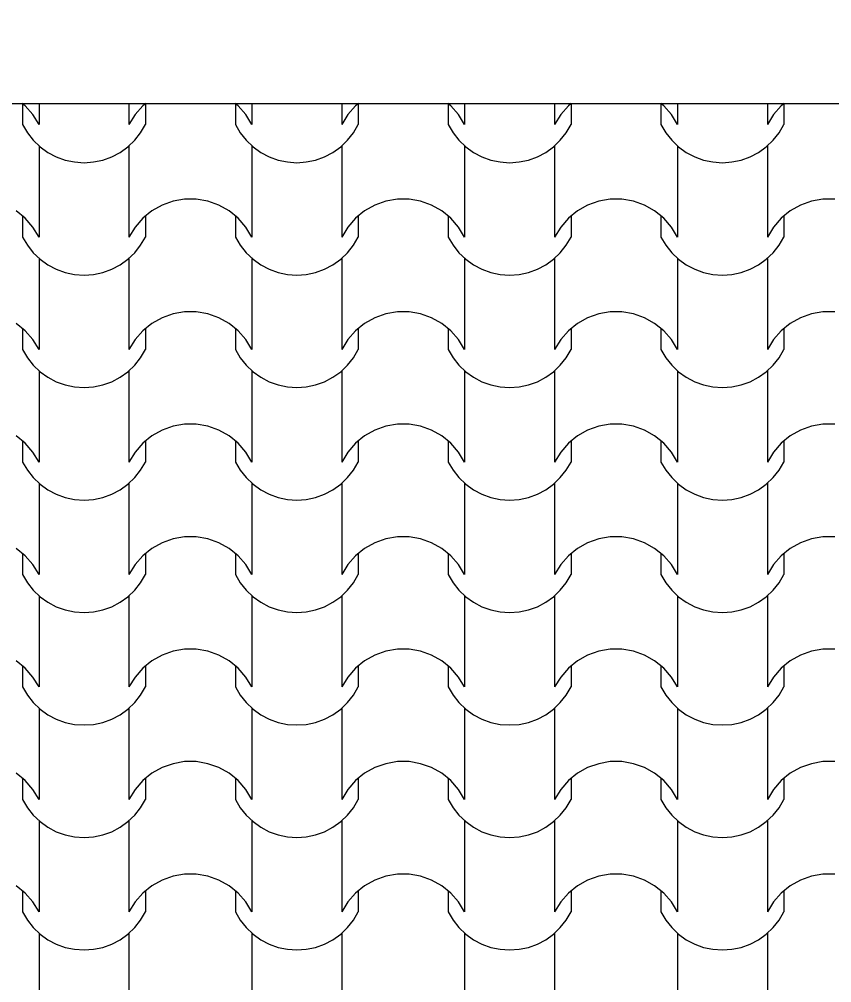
# Model space of a CAD drawing. Header units: millimetres. Extents: x 318905 to 439572, y -5133 to 105868.
# Drawn here: x 396336 to 397422, y 6459 to 7747 of the extents above; entities that cross this region are included whole.
import ezdxf

# ---------------------------------------------------------------- set-up
doc = ezdxf.new("R2010")
doc.units = ezdxf.units.MM
doc.header["$MEASUREMENT"] = 0
for name, color, linetype, lineweight in [('0_Stylo_No__98', 154, 'Continuous', 0), ('2D -  Dessin général_Stylo_No__1', 7, 'Continuous', 5), ('OMBRES_Stylo_No__1', 7, 'Continuous', 5)]:
    doc.layers.add(name, color=color, linetype=linetype, lineweight=lineweight)
doc.layers.add('OMBRES_Stylo_No__82', color=7, linetype='Continuous', lineweight=13, true_color=0xaaaaaa)
doc.styles.add('STYLE_GENERE_3', font='')
doc.styles.get('STYLE_GENERE_3').set_extended_font_data('Arial')
doc.dimstyles.new('STYLE_GENERE__1', dxfattribs={"dimtxt": 200, "dimasz": 142.5, "dimexe": 0.18, "dimexo": 500, "dimgap": 0.09, "dimtad": 0, "dimtih": 1, "dimtoh": 1, "dimlfac": 0.001, "dimzin": 0, "dimdsep": 46, "dimtxsty": 'STYLE_GENERE_3', "dimblk": 'ARROWHEAD_6', "dimblk1": 'ARROWHEAD_6', "dimblk2": 'ARROWHEAD_6', "dimcen": 0.09, "dimclrd": 154, "dimclre": 154, "dimclrt": 154, "dimazin": 0, "dimtfac": 1, "dimtdec": 4, "dimtmove": 0, "dimatfit": 3, "dimfxl": 0, "dimtolj": 1, "dimtzin": 0, "dimarcsym": 0})

# ---------------------------------------------------------------- blocks, each defined once
blk = doc.blocks.new('*X111')
at = {"layer": 'OMBRES_Stylo_No__82', "linetype": 'Continuous'}
for p, q in [((396344.3, 7631.3), (396340.4, 7634.5)), ((396340.8, 7634.2), (396340.8, 7606.2)), ((396354.6, 7619.5), (396344.3, 7631.3)), ((396362.8, 7634.5), (396362.8, 7606.2)), ((396483, 7634.5), (396483, 7606.2)), ((396501.4, 7631.3), (396491.1, 7619.5)), ((396505.3, 7634.5), (396501.4, 7631.3)), ((396505, 7634.2), (396505, 7606.2)), ((396628.8, 7631.3), (396624.9, 7634.5)), ((396625.2, 7634.2), (396625.2, 7606.2)), ((396639.1, 7619.5), (396628.8, 7631.3)), ((396647.2, 7634.5), (396647.2, 7606.2)), ((396767.5, 7634.5), (396767.5, 7606.2)), ((396785.9, 7631.3), (396775.6, 7619.5)), ((396789.8, 7634.5), (396785.9, 7631.3)), ((396789.5, 7634.2), (396789.5, 7606.2)), ((396913.3, 7631.3), (396909.4, 7634.5)), ((396909.7, 7634.2), (396909.7, 7606.2)), ((396923.6, 7619.5), (396913.3, 7631.3)), ((396931.7, 7634.5), (396931.7, 7606.2)), ((397052, 7634.5), (397052, 7606.2)), ((397070.4, 7631.3), (397060.1, 7619.5)), ((397074.3, 7634.5), (397070.4, 7631.3)), ((397074, 7634.2), (397074, 7606.2)), ((397197.8, 7631.3), (397193.8, 7634.5)), ((397194.2, 7634.2), (397194.2, 7606.2)), ((397208.1, 7619.5), (397197.8, 7631.3)), ((397216.2, 7634.5), (397216.2, 7606.2)), ((397336.4, 7634.5), (397336.4, 7606.2)), ((397354.9, 7631.3), (397344.6, 7619.5)), ((397358.8, 7634.5), (397354.9, 7631.3)), ((397358.4, 7634.2), (397358.4, 7606.2)), ((396362.8, 7606.2), (396354.6, 7619.5)), ((396491.1, 7619.5), (396483, 7606.2)), ((396647.2, 7606.2), (396639.1, 7619.5)), ((396775.6, 7619.5), (396767.5, 7606.2)), ((396931.7, 7606.2), (396923.6, 7619.5)), ((397060.1, 7619.5), (397052, 7606.2)), ((397216.2, 7606.2), (397208.1, 7619.5)), ((397344.6, 7619.5), (397336.4, 7606.2)), ((396340.8, 7606.2), (396347.2, 7595.2)), ((396498.6, 7595.2), (396505, 7606.2)), ((396625.2, 7606.2), (396631.7, 7595.2)), ((396783, 7595.2), (396789.5, 7606.2)), ((396909.7, 7606.2), (396916.2, 7595.2)), ((397067.5, 7595.2), (397074, 7606.2)), ((397194.2, 7606.2), (397200.6, 7595.2)), ((397352, 7595.2), (397358.4, 7606.2)), ((396347.2, 7595.2), (396355.1, 7585.3)), ((396355.1, 7585.3), (396364.3, 7576.5)), ((396481.5, 7576.5), (396490.7, 7585.3)), ((396490.7, 7585.3), (396498.6, 7595.2)), ((396631.7, 7595.2), (396639.6, 7585.3)), ((396639.6, 7585.3), (396648.8, 7576.5)), ((396766, 7576.5), (396775.2, 7585.3)), ((396775.2, 7585.3), (396783, 7595.2)), ((396916.2, 7595.2), (396924, 7585.3)), ((396924, 7585.3), (396933.2, 7576.5)), ((397050.4, 7576.5), (397059.6, 7585.3)), ((397059.6, 7585.3), (397067.5, 7595.2)), ((397200.6, 7595.2), (397208.5, 7585.3)), ((397208.5, 7585.3), (397217.7, 7576.5)), ((397334.9, 7576.5), (397344.1, 7585.3)), ((397344.1, 7585.3), (397352, 7595.2)), ((396362.8, 7577.8), (396362.8, 7516.8)), ((396364.3, 7576.5), (396374.6, 7569.1)), ((396471.2, 7569.1), (396481.5, 7576.5)), ((396483, 7577.8), (396483, 7516.8)), ((396647.2, 7577.8), (396647.2, 7516.8)), ((396648.8, 7576.5), (396659.1, 7569.1)), ((396755.7, 7569.1), (396766, 7576.5)), ((396767.5, 7577.8), (396767.5, 7516.8)), ((396931.7, 7577.8), (396931.7, 7516.8)), ((396933.2, 7576.5), (396943.5, 7569.1)), ((397040.1, 7569.1), (397050.4, 7576.5)), ((397052, 7577.8), (397052, 7516.8)), ((397216.2, 7577.8), (397216.2, 7516.8)), ((397217.7, 7576.5), (397228, 7569.1)), ((397324.6, 7569.1), (397334.9, 7576.5)), ((397336.4, 7577.8), (397336.4, 7516.8)), ((396374.6, 7569.1), (396385.8, 7563.1)), ((396385.8, 7563.1), (396397.8, 7558.8)), ((396448, 7558.8), (396459.9, 7563.1)), ((396459.9, 7563.1), (396471.2, 7569.1)), ((396659.1, 7569.1), (396670.3, 7563.1)), ((396670.3, 7563.1), (396682.3, 7558.8)), ((396732.5, 7558.8), (396744.4, 7563.1)), ((396744.4, 7563.1), (396755.7, 7569.1)), ((396943.5, 7569.1), (396954.8, 7563.1)), ((396954.8, 7563.1), (396966.7, 7558.8)), ((397016.9, 7558.8), (397028.9, 7563.1)), ((397028.9, 7563.1), (397040.1, 7569.1)), ((397228, 7569.1), (397239.3, 7563.1)), ((397239.3, 7563.1), (397251.2, 7558.8)), ((397301.4, 7558.8), (397313.4, 7563.1)), ((397313.4, 7563.1), (397324.6, 7569.1)), ((396397.8, 7558.8), (396410.2, 7556.2)), ((396410.2, 7556.2), (396422.9, 7555.3)), ((396422.9, 7555.3), (396435.6, 7556.2)), ((396435.6, 7556.2), (396448, 7558.8)), ((396682.3, 7558.8), (396694.7, 7556.2)), ((396694.7, 7556.2), (396707.4, 7555.3)), ((396707.4, 7555.3), (396720, 7556.2)), ((396720, 7556.2), (396732.5, 7558.8)), ((396966.7, 7558.8), (396979.2, 7556.2)), ((396979.2, 7556.2), (396991.8, 7555.3)), ((396991.8, 7555.3), (397004.5, 7556.2)), ((397004.5, 7556.2), (397016.9, 7558.8)), ((397251.2, 7558.8), (397263.6, 7556.2)), ((397263.6, 7556.2), (397276.3, 7555.3)), ((397276.3, 7555.3), (397289, 7556.2)), ((397289, 7556.2), (397301.4, 7558.8)), ((396362.8, 7516.8), (396362.8, 7455.8)), ((396483, 7516.8), (396483, 7455.8)), ((396647.2, 7516.8), (396647.2, 7455.8)), ((396767.5, 7516.8), (396767.5, 7455.8)), ((396931.7, 7516.8), (396931.7, 7455.8)), ((397052, 7516.8), (397052, 7455.8)), ((397216.2, 7516.8), (397216.2, 7455.8)), ((397336.4, 7516.8), (397336.4, 7455.8)), ((396527.2, 7498.5), (396513.5, 7490.8)), ((396541.9, 7503.7), (396527.2, 7498.5)), ((396557.3, 7506.3), (396541.9, 7503.7)), ((396565.1, 7506.3), (396557.3, 7506.3)), ((396572.9, 7506.3), (396565.1, 7506.3)), ((396588.3, 7503.7), (396572.9, 7506.3)), ((396603.1, 7498.5), (396588.3, 7503.7)), ((396616.7, 7490.8), (396603.1, 7498.5)), ((396811.7, 7498.5), (396798, 7490.8)), ((396826.4, 7503.7), (396811.7, 7498.5)), ((396841.8, 7506.3), (396826.4, 7503.7)), ((396849.6, 7506.3), (396841.8, 7506.3)), ((396857.4, 7506.3), (396849.6, 7506.3)), ((396872.8, 7503.7), (396857.4, 7506.3)), ((396887.5, 7498.5), (396872.8, 7503.7)), ((396901.2, 7490.8), (396887.5, 7498.5)), ((397096.1, 7498.5), (397082.5, 7490.8)), ((397110.9, 7503.7), (397096.1, 7498.5)), ((397126.3, 7506.3), (397110.9, 7503.7)), ((397134.1, 7506.3), (397126.3, 7506.3)), ((397141.9, 7506.3), (397134.1, 7506.3)), ((397157.3, 7503.7), (397141.9, 7506.3)), ((397172, 7498.5), (397157.3, 7503.7)), ((397185.7, 7490.8), (397172, 7498.5)), ((397380.6, 7498.5), (397367, 7490.8)), ((397395.3, 7503.7), (397380.6, 7498.5)), ((397410.7, 7506.3), (397395.3, 7503.7)), ((397418.6, 7506.3), (397410.7, 7506.3)), ((397426.4, 7506.3), (397418.6, 7506.3)), ((396344.3, 7481), (396332.2, 7490.8)), ((396340.8, 7483.9), (396340.8, 7455.8)), ((396513.5, 7490.8), (396501.4, 7481)), ((396505, 7483.9), (396505, 7455.8)), ((396628.8, 7481), (396616.7, 7490.8)), ((396625.2, 7483.9), (396625.2, 7455.8)), ((396798, 7490.8), (396785.9, 7481)), ((396789.5, 7483.9), (396789.5, 7455.8)), ((396913.3, 7481), (396901.2, 7490.8)), ((396909.7, 7483.9), (396909.7, 7455.8)), ((397082.5, 7490.8), (397070.4, 7481)), ((397074, 7483.9), (397074, 7455.8)), ((397197.8, 7481), (397185.7, 7490.8)), ((397194.2, 7483.9), (397194.2, 7455.8)), ((397367, 7490.8), (397354.9, 7481)), ((397358.4, 7483.9), (397358.4, 7455.8)), ((396354.6, 7469.2), (396344.3, 7481)), ((396362.8, 7455.8), (396354.6, 7469.2)), ((396491.1, 7469.2), (396483, 7455.8)), ((396501.4, 7481), (396491.1, 7469.2)), ((396639.1, 7469.2), (396628.8, 7481)), ((396647.2, 7455.8), (396639.1, 7469.2)), ((396775.6, 7469.2), (396767.5, 7455.8)), ((396785.9, 7481), (396775.6, 7469.2)), ((396923.6, 7469.2), (396913.3, 7481)), ((396931.7, 7455.8), (396923.6, 7469.2)), ((397060.1, 7469.2), (397052, 7455.8)), ((397070.4, 7481), (397060.1, 7469.2)), ((397208.1, 7469.2), (397197.8, 7481)), ((397216.2, 7455.8), (397208.1, 7469.2)), ((397344.6, 7469.2), (397336.4, 7455.8)), ((397354.9, 7481), (397344.6, 7469.2)), ((396340.8, 7455.8), (396347.2, 7444.9)), ((396347.2, 7444.9), (396355.1, 7434.9)), ((396490.7, 7434.9), (396498.6, 7444.9)), ((396498.6, 7444.9), (396505, 7455.8)), ((396625.2, 7455.8), (396631.7, 7444.9)), ((396631.7, 7444.9), (396639.6, 7434.9)), ((396775.2, 7434.9), (396783, 7444.9)), ((396783, 7444.9), (396789.5, 7455.8)), ((396909.7, 7455.8), (396916.2, 7444.9)), ((396916.2, 7444.9), (396924, 7434.9)), ((397059.6, 7434.9), (397067.5, 7444.9)), ((397067.5, 7444.9), (397074, 7455.8)), ((397194.2, 7455.8), (397200.6, 7444.9)), ((397200.6, 7444.9), (397208.5, 7434.9)), ((397344.1, 7434.9), (397352, 7444.9)), ((397352, 7444.9), (397358.4, 7455.8)), ((396355.1, 7434.9), (396364.3, 7426.2)), ((396481.5, 7426.2), (396490.7, 7434.9)), ((396639.6, 7434.9), (396648.8, 7426.2)), ((396766, 7426.2), (396775.2, 7434.9)), ((396924, 7434.9), (396933.2, 7426.2)), ((397050.4, 7426.2), (397059.6, 7434.9)), ((397208.5, 7434.9), (397217.7, 7426.2)), ((397334.9, 7426.2), (397344.1, 7434.9)), ((396362.8, 7427.4), (396362.8, 7366.5)), ((396364.3, 7426.2), (396374.6, 7418.7)), ((396374.6, 7418.7), (396385.8, 7412.8)), ((396459.9, 7412.8), (396471.2, 7418.7)), ((396471.2, 7418.7), (396481.5, 7426.2)), ((396483, 7427.4), (396483, 7366.5)), ((396647.2, 7427.4), (396647.2, 7366.5)), ((396648.8, 7426.2), (396659.1, 7418.7)), ((396659.1, 7418.7), (396670.3, 7412.8)), ((396744.4, 7412.8), (396755.7, 7418.7)), ((396755.7, 7418.7), (396766, 7426.2)), ((396767.5, 7427.4), (396767.5, 7366.5)), ((396931.7, 7427.4), (396931.7, 7366.5)), ((396933.2, 7426.2), (396943.5, 7418.7)), ((396943.5, 7418.7), (396954.8, 7412.8)), ((397028.9, 7412.8), (397040.1, 7418.7)), ((397040.1, 7418.7), (397050.4, 7426.2)), ((397052, 7427.4), (397052, 7366.5)), ((397216.2, 7427.4), (397216.2, 7366.5)), ((397217.7, 7426.2), (397228, 7418.7)), ((397228, 7418.7), (397239.3, 7412.8)), ((397313.4, 7412.8), (397324.6, 7418.7)), ((397324.6, 7418.7), (397334.9, 7426.2)), ((397336.4, 7427.4), (397336.4, 7366.5)), ((396385.8, 7412.8), (396397.8, 7408.5)), ((396397.8, 7408.5), (396410.2, 7405.9)), ((396410.2, 7405.9), (396422.9, 7405)), ((396422.9, 7405), (396435.6, 7405.9)), ((396435.6, 7405.9), (396448, 7408.5)), ((396448, 7408.5), (396459.9, 7412.8)), ((396670.3, 7412.8), (396682.3, 7408.5)), ((396682.3, 7408.5), (396694.7, 7405.9)), ((396694.7, 7405.9), (396707.4, 7405)), ((396707.4, 7405), (396720, 7405.9)), ((396720, 7405.9), (396732.5, 7408.5)), ((396732.5, 7408.5), (396744.4, 7412.8)), ((396954.8, 7412.8), (396966.7, 7408.5)), ((396966.7, 7408.5), (396979.2, 7405.9)), ((396979.2, 7405.9), (396991.8, 7405)), ((396991.8, 7405), (397004.5, 7405.9)), ((397004.5, 7405.9), (397016.9, 7408.5)), ((397016.9, 7408.5), (397028.9, 7412.8)), ((397239.3, 7412.8), (397251.2, 7408.5)), ((397251.2, 7408.5), (397263.6, 7405.9)), ((397263.6, 7405.9), (397276.3, 7405)), ((397276.3, 7405), (397289, 7405.9)), ((397289, 7405.9), (397301.4, 7408.5)), ((397301.4, 7408.5), (397313.4, 7412.8)), ((396362.8, 7366.5), (396362.8, 7305.5)), ((396483, 7366.5), (396483, 7305.5)), ((396647.2, 7366.5), (396647.2, 7305.5)), ((396767.5, 7366.5), (396767.5, 7305.5)), ((396931.7, 7366.5), (396931.7, 7305.5)), ((397052, 7366.5), (397052, 7305.5)), ((397216.2, 7366.5), (397216.2, 7305.5)), ((397336.4, 7366.5), (397336.4, 7305.5)), ((396541.9, 7353.4), (396527.2, 7348.1)), ((396557.3, 7356), (396541.9, 7353.4)), ((396565.1, 7356), (396557.3, 7356)), ((396572.9, 7356), (396565.1, 7356)), ((396588.3, 7353.4), (396572.9, 7356)), ((396603.1, 7348.1), (396588.3, 7353.4)), ((396826.4, 7353.4), (396811.7, 7348.1)), ((396841.8, 7356), (396826.4, 7353.4)), ((396849.6, 7356), (396841.8, 7356)), ((396857.4, 7356), (396849.6, 7356)), ((396872.8, 7353.4), (396857.4, 7356)), ((396887.5, 7348.1), (396872.8, 7353.4)), ((397110.9, 7353.4), (397096.1, 7348.1)), ((397126.3, 7356), (397110.9, 7353.4)), ((397134.1, 7356), (397126.3, 7356)), ((397141.9, 7356), (397134.1, 7356)), ((397157.3, 7353.4), (397141.9, 7356)), ((397172, 7348.1), (397157.3, 7353.4)), ((397395.3, 7353.4), (397380.6, 7348.1)), ((397410.7, 7356), (397395.3, 7353.4)), ((397418.6, 7356), (397410.7, 7356)), ((397426.4, 7356), (397418.6, 7356)), ((396344.3, 7330.6), (396332.2, 7340.5)), ((396513.5, 7340.5), (396501.4, 7330.6)), ((396527.2, 7348.1), (396513.5, 7340.5)), ((396616.7, 7340.5), (396603.1, 7348.1)), ((396628.8, 7330.6), (396616.7, 7340.5)), ((396798, 7340.5), (396785.9, 7330.6)), ((396811.7, 7348.1), (396798, 7340.5)), ((396901.2, 7340.5), (396887.5, 7348.1)), ((396913.3, 7330.6), (396901.2, 7340.5)), ((397082.5, 7340.5), (397070.4, 7330.6)), ((397096.1, 7348.1), (397082.5, 7340.5)), ((397185.7, 7340.5), (397172, 7348.1)), ((397197.8, 7330.6), (397185.7, 7340.5)), ((397367, 7340.5), (397354.9, 7330.6)), ((397380.6, 7348.1), (397367, 7340.5)), ((396340.8, 7333.5), (396340.8, 7305.5)), ((396354.6, 7318.8), (396344.3, 7330.6)), ((396501.4, 7330.6), (396491.1, 7318.8)), ((396505, 7333.5), (396505, 7305.5)), ((396625.2, 7333.5), (396625.2, 7305.5)), ((396639.1, 7318.8), (396628.8, 7330.6)), ((396785.9, 7330.6), (396775.6, 7318.8)), ((396789.5, 7333.5), (396789.5, 7305.5)), ((396909.7, 7333.5), (396909.7, 7305.5)), ((396923.6, 7318.8), (396913.3, 7330.6)), ((397070.4, 7330.6), (397060.1, 7318.8)), ((397074, 7333.5), (397074, 7305.5)), ((397194.2, 7333.5), (397194.2, 7305.5)), ((397208.1, 7318.8), (397197.8, 7330.6)), ((397354.9, 7330.6), (397344.6, 7318.8)), ((397358.4, 7333.5), (397358.4, 7305.5)), ((396362.8, 7305.5), (396354.6, 7318.8)), ((396491.1, 7318.8), (396483, 7305.5)), ((396647.2, 7305.5), (396639.1, 7318.8)), ((396775.6, 7318.8), (396767.5, 7305.5)), ((396931.7, 7305.5), (396923.6, 7318.8)), ((397060.1, 7318.8), (397052, 7305.5)), ((397216.2, 7305.5), (397208.1, 7318.8)), ((397344.6, 7318.8), (397336.4, 7305.5)), ((396340.8, 7305.5), (396347.2, 7294.5)), ((396498.6, 7294.5), (396505, 7305.5)), ((396625.2, 7305.5), (396631.7, 7294.5)), ((396783, 7294.5), (396789.5, 7305.5)), ((396909.7, 7305.5), (396916.2, 7294.5)), ((397067.5, 7294.5), (397074, 7305.5)), ((397194.2, 7305.5), (397200.6, 7294.5)), ((397352, 7294.5), (397358.4, 7305.5)), ((396347.2, 7294.5), (396355.1, 7284.6)), ((396490.7, 7284.6), (396498.6, 7294.5)), ((396631.7, 7294.5), (396639.6, 7284.6)), ((396775.2, 7284.6), (396783, 7294.5)), ((396916.2, 7294.5), (396924, 7284.6)), ((397059.6, 7284.6), (397067.5, 7294.5)), ((397200.6, 7294.5), (397208.5, 7284.6)), ((397344.1, 7284.6), (397352, 7294.5)), ((396355.1, 7284.6), (396364.3, 7275.8)), ((396362.8, 7277.1), (396362.8, 7216.1)), ((396364.3, 7275.8), (396374.6, 7268.4)), ((396471.2, 7268.4), (396481.5, 7275.8)), ((396481.5, 7275.8), (396490.7, 7284.6)), ((396483, 7277.1), (396483, 7216.1)), ((396639.6, 7284.6), (396648.8, 7275.8)), ((396647.2, 7277.1), (396647.2, 7216.1)), ((396648.8, 7275.8), (396659.1, 7268.4)), ((396755.7, 7268.4), (396766, 7275.8)), ((396766, 7275.8), (396775.2, 7284.6)), ((396767.5, 7277.1), (396767.5, 7216.1)), ((396924, 7284.6), (396933.2, 7275.8)), ((396931.7, 7277.1), (396931.7, 7216.1)), ((396933.2, 7275.8), (396943.5, 7268.4)), ((397040.1, 7268.4), (397050.4, 7275.8)), ((397050.4, 7275.8), (397059.6, 7284.6)), ((397052, 7277.1), (397052, 7216.1)), ((397208.5, 7284.6), (397217.7, 7275.8)), ((397216.2, 7277.1), (397216.2, 7216.1)), ((397217.7, 7275.8), (397228, 7268.4)), ((397324.6, 7268.4), (397334.9, 7275.8)), ((397334.9, 7275.8), (397344.1, 7284.6)), ((397336.4, 7277.1), (397336.4, 7216.1)), ((396374.6, 7268.4), (396385.8, 7262.5)), ((396459.9, 7262.5), (396471.2, 7268.4)), ((396659.1, 7268.4), (396670.3, 7262.5)), ((396744.4, 7262.5), (396755.7, 7268.4)), ((396943.5, 7268.4), (396954.8, 7262.5)), ((397028.9, 7262.5), (397040.1, 7268.4)), ((397228, 7268.4), (397239.3, 7262.5)), ((397313.4, 7262.5), (397324.6, 7268.4)), ((396385.8, 7262.5), (396397.8, 7258.2)), ((396397.8, 7258.2), (396410.2, 7255.5)), ((396410.2, 7255.5), (396422.9, 7254.7)), ((396422.9, 7254.7), (396435.6, 7255.5)), ((396435.6, 7255.5), (396448, 7258.2)), ((396448, 7258.2), (396459.9, 7262.5)), ((396670.3, 7262.5), (396682.3, 7258.2)), ((396682.3, 7258.2), (396694.7, 7255.5)), ((396694.7, 7255.5), (396707.4, 7254.7)), ((396707.4, 7254.7), (396720, 7255.5)), ((396720, 7255.5), (396732.5, 7258.2)), ((396732.5, 7258.2), (396744.4, 7262.5)), ((396954.8, 7262.5), (396966.7, 7258.2)), ((396966.7, 7258.2), (396979.2, 7255.5)), ((396979.2, 7255.5), (396991.8, 7254.7)), ((396991.8, 7254.7), (397004.5, 7255.5)), ((397004.5, 7255.5), (397016.9, 7258.2)), ((397016.9, 7258.2), (397028.9, 7262.5)), ((397239.3, 7262.5), (397251.2, 7258.2)), ((397251.2, 7258.2), (397263.6, 7255.5)), ((397263.6, 7255.5), (397276.3, 7254.7)), ((397276.3, 7254.7), (397289, 7255.5)), ((397289, 7255.5), (397301.4, 7258.2)), ((397301.4, 7258.2), (397313.4, 7262.5)), ((396362.8, 7216.1), (396362.8, 7155.2)), ((396483, 7216.1), (396483, 7155.2)), ((396647.2, 7216.1), (396647.2, 7155.2)), ((396767.5, 7216.1), (396767.5, 7155.2)), ((396931.7, 7216.1), (396931.7, 7155.2)), ((397052, 7216.1), (397052, 7155.2)), ((397216.2, 7216.1), (397216.2, 7155.2)), ((397336.4, 7216.1), (397336.4, 7155.2)), ((396541.9, 7203), (396527.2, 7197.8)), ((396557.3, 7205.7), (396541.9, 7203)), ((396565.1, 7205.7), (396557.3, 7205.7)), ((396572.9, 7205.7), (396565.1, 7205.7)), ((396588.3, 7203), (396572.9, 7205.7)), ((396603.1, 7197.8), (396588.3, 7203)), ((396826.4, 7203), (396811.7, 7197.8)), ((396841.8, 7205.7), (396826.4, 7203)), ((396849.6, 7205.7), (396841.8, 7205.7)), ((396857.4, 7205.7), (396849.6, 7205.7)), ((396872.8, 7203), (396857.4, 7205.7)), ((396887.5, 7197.8), (396872.8, 7203)), ((397110.9, 7203), (397096.1, 7197.8)), ((397126.3, 7205.7), (397110.9, 7203)), ((397134.1, 7205.7), (397126.3, 7205.7)), ((397141.9, 7205.7), (397134.1, 7205.7)), ((397157.3, 7203), (397141.9, 7205.7)), ((397172, 7197.8), (397157.3, 7203)), ((397395.3, 7203), (397380.6, 7197.8)), ((397410.7, 7205.7), (397395.3, 7203)), ((397418.6, 7205.7), (397410.7, 7205.7)), ((397426.4, 7205.7), (397418.6, 7205.7)), ((396344.3, 7180.3), (396332.2, 7190.1)), ((396513.5, 7190.1), (396501.4, 7180.3)), ((396527.2, 7197.8), (396513.5, 7190.1)), ((396616.7, 7190.1), (396603.1, 7197.8)), ((396628.8, 7180.3), (396616.7, 7190.1)), ((396798, 7190.1), (396785.9, 7180.3)), ((396811.7, 7197.8), (396798, 7190.1)), ((396901.2, 7190.1), (396887.5, 7197.8)), ((396913.3, 7180.3), (396901.2, 7190.1)), ((397082.5, 7190.1), (397070.4, 7180.3)), ((397096.1, 7197.8), (397082.5, 7190.1)), ((397185.7, 7190.1), (397172, 7197.8)), ((397197.8, 7180.3), (397185.7, 7190.1)), ((397367, 7190.1), (397354.9, 7180.3)), ((397380.6, 7197.8), (397367, 7190.1)), ((396340.8, 7183.2), (396340.8, 7155.2)), ((396354.6, 7168.5), (396344.3, 7180.3)), ((396501.4, 7180.3), (396491.1, 7168.5)), ((396505, 7183.2), (396505, 7155.2)), ((396625.2, 7183.2), (396625.2, 7155.2)), ((396639.1, 7168.5), (396628.8, 7180.3)), ((396785.9, 7180.3), (396775.6, 7168.5)), ((396789.5, 7183.2), (396789.5, 7155.2)), ((396909.7, 7183.2), (396909.7, 7155.2)), ((396923.6, 7168.5), (396913.3, 7180.3)), ((397070.4, 7180.3), (397060.1, 7168.5)), ((397074, 7183.2), (397074, 7155.2)), ((397194.2, 7183.2), (397194.2, 7155.2)), ((397208.1, 7168.5), (397197.8, 7180.3)), ((397354.9, 7180.3), (397344.6, 7168.5)), ((397358.4, 7183.2), (397358.4, 7155.2)), ((396362.8, 7155.2), (396354.6, 7168.5)), ((396491.1, 7168.5), (396483, 7155.2)), ((396647.2, 7155.2), (396639.1, 7168.5)), ((396775.6, 7168.5), (396767.5, 7155.2)), ((396931.7, 7155.2), (396923.6, 7168.5)), ((397060.1, 7168.5), (397052, 7155.2)), ((397216.2, 7155.2), (397208.1, 7168.5)), ((397344.6, 7168.5), (397336.4, 7155.2)), ((396340.8, 7155.2), (396347.2, 7144.2)), ((396498.6, 7144.2), (396505, 7155.2)), ((396625.2, 7155.2), (396631.7, 7144.2)), ((396783, 7144.2), (396789.5, 7155.2)), ((396909.7, 7155.2), (396916.2, 7144.2)), ((397067.5, 7144.2), (397074, 7155.2)), ((397194.2, 7155.2), (397200.6, 7144.2)), ((397352, 7144.2), (397358.4, 7155.2)), ((396347.2, 7144.2), (396355.1, 7134.3)), ((396355.1, 7134.3), (396364.3, 7125.5)), ((396481.5, 7125.5), (396490.7, 7134.3)), ((396490.7, 7134.3), (396498.6, 7144.2)), ((396631.7, 7144.2), (396639.6, 7134.3)), ((396639.6, 7134.3), (396648.8, 7125.5)), ((396766, 7125.5), (396775.2, 7134.3)), ((396775.2, 7134.3), (396783, 7144.2)), ((396916.2, 7144.2), (396924, 7134.3)), ((396924, 7134.3), (396933.2, 7125.5)), ((397050.4, 7125.5), (397059.6, 7134.3)), ((397059.6, 7134.3), (397067.5, 7144.2)), ((397200.6, 7144.2), (397208.5, 7134.3)), ((397208.5, 7134.3), (397217.7, 7125.5)), ((397334.9, 7125.5), (397344.1, 7134.3)), ((397344.1, 7134.3), (397352, 7144.2)), ((396362.8, 7126.8), (396362.8, 7065.8)), ((396364.3, 7125.5), (396374.6, 7118.1)), ((396471.2, 7118.1), (396481.5, 7125.5)), ((396483, 7126.8), (396483, 7065.8)), ((396647.2, 7126.8), (396647.2, 7065.8)), ((396648.8, 7125.5), (396659.1, 7118.1)), ((396755.7, 7118.1), (396766, 7125.5)), ((396767.5, 7126.8), (396767.5, 7065.8)), ((396931.7, 7126.8), (396931.7, 7065.8)), ((396933.2, 7125.5), (396943.5, 7118.1)), ((397040.1, 7118.1), (397050.4, 7125.5)), ((397052, 7126.8), (397052, 7065.8)), ((397216.2, 7126.8), (397216.2, 7065.8)), ((397217.7, 7125.5), (397228, 7118.1)), ((397324.6, 7118.1), (397334.9, 7125.5)), ((397336.4, 7126.8), (397336.4, 7065.8)), ((396374.6, 7118.1), (396385.8, 7112.1)), ((396385.8, 7112.1), (396397.8, 7107.8)), ((396448, 7107.8), (396459.9, 7112.1)), ((396459.9, 7112.1), (396471.2, 7118.1)), ((396659.1, 7118.1), (396670.3, 7112.1)), ((396670.3, 7112.1), (396682.3, 7107.8)), ((396732.5, 7107.8), (396744.4, 7112.1)), ((396744.4, 7112.1), (396755.7, 7118.1)), ((396943.5, 7118.1), (396954.8, 7112.1)), ((396954.8, 7112.1), (396966.7, 7107.8)), ((397016.9, 7107.8), (397028.9, 7112.1)), ((397028.9, 7112.1), (397040.1, 7118.1)), ((397228, 7118.1), (397239.3, 7112.1)), ((397239.3, 7112.1), (397251.2, 7107.8)), ((397301.4, 7107.8), (397313.4, 7112.1)), ((397313.4, 7112.1), (397324.6, 7118.1)), ((396397.8, 7107.8), (396410.2, 7105.2)), ((396410.2, 7105.2), (396422.9, 7104.3)), ((396422.9, 7104.3), (396435.6, 7105.2)), ((396435.6, 7105.2), (396448, 7107.8)), ((396682.3, 7107.8), (396694.7, 7105.2)), ((396694.7, 7105.2), (396707.4, 7104.3)), ((396707.4, 7104.3), (396720, 7105.2)), ((396720, 7105.2), (396732.5, 7107.8)), ((396966.7, 7107.8), (396979.2, 7105.2)), ((396979.2, 7105.2), (396991.8, 7104.3)), ((396991.8, 7104.3), (397004.5, 7105.2)), ((397004.5, 7105.2), (397016.9, 7107.8)), ((397251.2, 7107.8), (397263.6, 7105.2)), ((397263.6, 7105.2), (397276.3, 7104.3)), ((397276.3, 7104.3), (397289, 7105.2)), ((397289, 7105.2), (397301.4, 7107.8)), ((396362.8, 7065.8), (396362.8, 7004.8)), ((396483, 7065.8), (396483, 7004.8)), ((396647.2, 7065.8), (396647.2, 7004.8)), ((396767.5, 7065.8), (396767.5, 7004.8)), ((396931.7, 7065.8), (396931.7, 7004.8)), ((397052, 7065.8), (397052, 7004.8)), ((397216.2, 7065.8), (397216.2, 7004.8)), ((397336.4, 7065.8), (397336.4, 7004.8)), ((396527.2, 7047.4), (396513.5, 7039.8)), ((396541.9, 7052.7), (396527.2, 7047.4)), ((396557.3, 7055.3), (396541.9, 7052.7)), ((396565.1, 7055.3), (396557.3, 7055.3)), ((396572.9, 7055.3), (396565.1, 7055.3)), ((396588.3, 7052.7), (396572.9, 7055.3)), ((396603.1, 7047.4), (396588.3, 7052.7)), ((396616.7, 7039.8), (396603.1, 7047.4)), ((396811.7, 7047.4), (396798, 7039.8)), ((396826.4, 7052.7), (396811.7, 7047.4)), ((396841.8, 7055.3), (396826.4, 7052.7)), ((396849.6, 7055.3), (396841.8, 7055.3)), ((396857.4, 7055.3), (396849.6, 7055.3)), ((396872.8, 7052.7), (396857.4, 7055.3)), ((396887.5, 7047.4), (396872.8, 7052.7)), ((396901.2, 7039.8), (396887.5, 7047.4)), ((397096.1, 7047.4), (397082.5, 7039.8)), ((397110.9, 7052.7), (397096.1, 7047.4)), ((397126.3, 7055.3), (397110.9, 7052.7)), ((397134.1, 7055.3), (397126.3, 7055.3)), ((397141.9, 7055.3), (397134.1, 7055.3)), ((397157.3, 7052.7), (397141.9, 7055.3)), ((397172, 7047.4), (397157.3, 7052.7)), ((397185.7, 7039.8), (397172, 7047.4)), ((397380.6, 7047.4), (397367, 7039.8)), ((397395.3, 7052.7), (397380.6, 7047.4)), ((397410.7, 7055.3), (397395.3, 7052.7)), ((397418.6, 7055.3), (397410.7, 7055.3)), ((397426.4, 7055.3), (397418.6, 7055.3)), ((396344.3, 7029.9), (396332.2, 7039.8)), ((396340.8, 7032.9), (396340.8, 7004.8)), ((396513.5, 7039.8), (396501.4, 7029.9)), ((396505, 7032.9), (396505, 7004.8)), ((396628.8, 7029.9), (396616.7, 7039.8)), ((396625.2, 7032.9), (396625.2, 7004.8)), ((396798, 7039.8), (396785.9, 7029.9)), ((396789.5, 7032.9), (396789.5, 7004.8)), ((396913.3, 7029.9), (396901.2, 7039.8)), ((396909.7, 7032.9), (396909.7, 7004.8)), ((397082.5, 7039.8), (397070.4, 7029.9)), ((397074, 7032.9), (397074, 7004.8)), ((397197.8, 7029.9), (397185.7, 7039.8)), ((397194.2, 7032.9), (397194.2, 7004.8)), ((397367, 7039.8), (397354.9, 7029.9)), ((397358.4, 7032.9), (397358.4, 7004.8)), ((396354.6, 7018.2), (396344.3, 7029.9)), ((396501.4, 7029.9), (396491.1, 7018.2)), ((396639.1, 7018.2), (396628.8, 7029.9)), ((396785.9, 7029.9), (396775.6, 7018.2)), ((396923.6, 7018.2), (396913.3, 7029.9)), ((397070.4, 7029.9), (397060.1, 7018.2)), ((397208.1, 7018.2), (397197.8, 7029.9)), ((397354.9, 7029.9), (397344.6, 7018.2)), ((396362.8, 7004.8), (396354.6, 7018.2)), ((396491.1, 7018.2), (396483, 7004.8)), ((396647.2, 7004.8), (396639.1, 7018.2)), ((396775.6, 7018.2), (396767.5, 7004.8)), ((396931.7, 7004.8), (396923.6, 7018.2)), ((397060.1, 7018.2), (397052, 7004.8)), ((397216.2, 7004.8), (397208.1, 7018.2)), ((397344.6, 7018.2), (397336.4, 7004.8)), ((396340.8, 7004.8), (396347.2, 6993.9)), ((396347.2, 6993.9), (396355.1, 6983.9)), ((396490.7, 6983.9), (396498.6, 6993.9)), ((396498.6, 6993.9), (396505, 7004.8)), ((396625.2, 7004.8), (396631.7, 6993.9)), ((396631.7, 6993.9), (396639.6, 6983.9)), ((396775.2, 6983.9), (396783, 6993.9)), ((396783, 6993.9), (396789.5, 7004.8)), ((396909.7, 7004.8), (396916.2, 6993.9)), ((396916.2, 6993.9), (396924, 6983.9)), ((397059.6, 6983.9), (397067.5, 6993.9)), ((397067.5, 6993.9), (397074, 7004.8)), ((397194.2, 7004.8), (397200.6, 6993.9)), ((397200.6, 6993.9), (397208.5, 6983.9)), ((397344.1, 6983.9), (397352, 6993.9)), ((397352, 6993.9), (397358.4, 7004.8)), ((396355.1, 6983.9), (396364.3, 6975.1)), ((396481.5, 6975.1), (396490.7, 6983.9)), ((396639.6, 6983.9), (396648.8, 6975.1)), ((396766, 6975.1), (396775.2, 6983.9)), ((396924, 6983.9), (396933.2, 6975.1)), ((397050.4, 6975.1), (397059.6, 6983.9)), ((397208.5, 6983.9), (397217.7, 6975.1)), ((397334.9, 6975.1), (397344.1, 6983.9)), ((396362.8, 6976.4), (396362.8, 6915.5)), ((396364.3, 6975.1), (396374.6, 6967.7)), ((396374.6, 6967.7), (396385.8, 6961.8)), ((396459.9, 6961.8), (396471.2, 6967.7)), ((396471.2, 6967.7), (396481.5, 6975.1)), ((396483, 6976.4), (396483, 6915.5)), ((396647.2, 6976.4), (396647.2, 6915.5)), ((396648.8, 6975.1), (396659.1, 6967.7)), ((396659.1, 6967.7), (396670.3, 6961.8)), ((396744.4, 6961.8), (396755.7, 6967.7)), ((396755.7, 6967.7), (396766, 6975.1)), ((396767.5, 6976.4), (396767.5, 6915.5)), ((396931.7, 6976.4), (396931.7, 6915.5)), ((396933.2, 6975.1), (396943.5, 6967.7)), ((396943.5, 6967.7), (396954.8, 6961.8)), ((397028.9, 6961.8), (397040.1, 6967.7)), ((397040.1, 6967.7), (397050.4, 6975.1)), ((397052, 6976.4), (397052, 6915.5)), ((397216.2, 6976.4), (397216.2, 6915.5)), ((397217.7, 6975.1), (397228, 6967.7)), ((397228, 6967.7), (397239.3, 6961.8)), ((397313.4, 6961.8), (397324.6, 6967.7)), ((397324.6, 6967.7), (397334.9, 6975.1)), ((397336.4, 6976.4), (397336.4, 6915.5)), ((396385.8, 6961.8), (396397.8, 6957.5)), ((396397.8, 6957.5), (396410.2, 6954.9)), ((396410.2, 6954.9), (396422.9, 6954)), ((396422.9, 6954), (396435.6, 6954.9)), ((396435.6, 6954.9), (396448, 6957.5)), ((396448, 6957.5), (396459.9, 6961.8)), ((396670.3, 6961.8), (396682.3, 6957.5)), ((396682.3, 6957.5), (396694.7, 6954.9)), ((396694.7, 6954.9), (396707.4, 6954)), ((396707.4, 6954), (396720, 6954.9)), ((396720, 6954.9), (396732.5, 6957.5)), ((396732.5, 6957.5), (396744.4, 6961.8)), ((396954.8, 6961.8), (396966.7, 6957.5)), ((396966.7, 6957.5), (396979.2, 6954.9)), ((396979.2, 6954.9), (396991.8, 6954)), ((396991.8, 6954), (397004.5, 6954.9)), ((397004.5, 6954.9), (397016.9, 6957.5)), ((397016.9, 6957.5), (397028.9, 6961.8)), ((397239.3, 6961.8), (397251.2, 6957.5)), ((397251.2, 6957.5), (397263.6, 6954.9)), ((397263.6, 6954.9), (397276.3, 6954)), ((397276.3, 6954), (397289, 6954.9)), ((397289, 6954.9), (397301.4, 6957.5)), ((397301.4, 6957.5), (397313.4, 6961.8)), ((396362.8, 6915.5), (396362.8, 6854.5)), ((396483, 6915.5), (396483, 6854.5)), ((396647.2, 6915.5), (396647.2, 6854.5)), ((396767.5, 6915.5), (396767.5, 6854.5)), ((396931.7, 6915.5), (396931.7, 6854.5)), ((397052, 6915.5), (397052, 6854.5)), ((397216.2, 6915.5), (397216.2, 6854.5)), ((397336.4, 6915.5), (397336.4, 6854.5)), ((396541.9, 6902.3), (396527.2, 6897.1)), ((396557.3, 6905), (396541.9, 6902.3)), ((396565.1, 6905), (396557.3, 6905)), ((396572.9, 6905), (396565.1, 6905)), ((396588.3, 6902.3), (396572.9, 6905)), ((396603.1, 6897.1), (396588.3, 6902.3)), ((396826.4, 6902.3), (396811.7, 6897.1)), ((396841.8, 6905), (396826.4, 6902.3)), ((396849.6, 6905), (396841.8, 6905)), ((396857.4, 6905), (396849.6, 6905)), ((396872.8, 6902.3), (396857.4, 6905)), ((396887.5, 6897.1), (396872.8, 6902.3)), ((397110.9, 6902.3), (397096.1, 6897.1)), ((397126.3, 6905), (397110.9, 6902.3)), ((397134.1, 6905), (397126.3, 6905)), ((397141.9, 6905), (397134.1, 6905)), ((397157.3, 6902.3), (397141.9, 6905)), ((397172, 6897.1), (397157.3, 6902.3)), ((397395.3, 6902.3), (397380.6, 6897.1)), ((397410.7, 6905), (397395.3, 6902.3)), ((397418.6, 6905), (397410.7, 6905)), ((397426.4, 6905), (397418.6, 6905)), ((396344.3, 6879.6), (396332.2, 6889.5)), ((396513.5, 6889.5), (396501.4, 6879.6)), ((396527.2, 6897.1), (396513.5, 6889.5)), ((396616.7, 6889.5), (396603.1, 6897.1)), ((396628.8, 6879.6), (396616.7, 6889.5)), ((396798, 6889.5), (396785.9, 6879.6)), ((396811.7, 6897.1), (396798, 6889.5)), ((396901.2, 6889.5), (396887.5, 6897.1)), ((396913.3, 6879.6), (396901.2, 6889.5)), ((397082.5, 6889.5), (397070.4, 6879.6)), ((397096.1, 6897.1), (397082.5, 6889.5)), ((397185.7, 6889.5), (397172, 6897.1)), ((397197.8, 6879.6), (397185.7, 6889.5)), ((397367, 6889.5), (397354.9, 6879.6)), ((397380.6, 6897.1), (397367, 6889.5)), ((396340.8, 6882.5), (396340.8, 6854.5)), ((396354.6, 6867.8), (396344.3, 6879.6)), ((396501.4, 6879.6), (396491.1, 6867.8)), ((396505, 6882.5), (396505, 6854.5)), ((396625.2, 6882.5), (396625.2, 6854.5)), ((396639.1, 6867.8), (396628.8, 6879.6)), ((396785.9, 6879.6), (396775.6, 6867.8)), ((396789.5, 6882.5), (396789.5, 6854.5)), ((396909.7, 6882.5), (396909.7, 6854.5)), ((396923.6, 6867.8), (396913.3, 6879.6)), ((397070.4, 6879.6), (397060.1, 6867.8)), ((397074, 6882.5), (397074, 6854.5)), ((397194.2, 6882.5), (397194.2, 6854.5)), ((397208.1, 6867.8), (397197.8, 6879.6)), ((397354.9, 6879.6), (397344.6, 6867.8)), ((397358.4, 6882.5), (397358.4, 6854.5)), ((396362.8, 6854.5), (396354.6, 6867.8)), ((396491.1, 6867.8), (396483, 6854.5)), ((396647.2, 6854.5), (396639.1, 6867.8)), ((396775.6, 6867.8), (396767.5, 6854.5)), ((396931.7, 6854.5), (396923.6, 6867.8)), ((397060.1, 6867.8), (397052, 6854.5)), ((397216.2, 6854.5), (397208.1, 6867.8)), ((397344.6, 6867.8), (397336.4, 6854.5)), ((396340.8, 6854.5), (396347.2, 6843.5)), ((396498.6, 6843.5), (396505, 6854.5)), ((396625.2, 6854.5), (396631.7, 6843.5)), ((396783, 6843.5), (396789.5, 6854.5)), ((396909.7, 6854.5), (396916.2, 6843.5)), ((397067.5, 6843.5), (397074, 6854.5)), ((397194.2, 6854.5), (397200.6, 6843.5)), ((397352, 6843.5), (397358.4, 6854.5)), ((396347.2, 6843.5), (396355.1, 6833.6)), ((396490.7, 6833.6), (396498.6, 6843.5)), ((396631.7, 6843.5), (396639.6, 6833.6)), ((396775.2, 6833.6), (396783, 6843.5)), ((396916.2, 6843.5), (396924, 6833.6)), ((397059.6, 6833.6), (397067.5, 6843.5)), ((397200.6, 6843.5), (397208.5, 6833.6)), ((397344.1, 6833.6), (397352, 6843.5)), ((396355.1, 6833.6), (396364.3, 6824.8)), ((396362.8, 6826.1), (396362.8, 6765.1)), ((396481.5, 6824.8), (396490.7, 6833.6)), ((396483, 6826.1), (396483, 6765.1)), ((396639.6, 6833.6), (396648.8, 6824.8)), ((396647.2, 6826.1), (396647.2, 6765.1)), ((396766, 6824.8), (396775.2, 6833.6)), ((396767.5, 6826.1), (396767.5, 6765.1)), ((396924, 6833.6), (396933.2, 6824.8)), ((396931.7, 6826.1), (396931.7, 6765.1)), ((397050.4, 6824.8), (397059.6, 6833.6)), ((397052, 6826.1), (397052, 6765.1)), ((397208.5, 6833.6), (397217.7, 6824.8)), ((397216.2, 6826.1), (397216.2, 6765.1)), ((397334.9, 6824.8), (397344.1, 6833.6)), ((397336.4, 6826.1), (397336.4, 6765.1)), ((396364.3, 6824.8), (396374.6, 6817.4)), ((396374.6, 6817.4), (396385.8, 6811.5)), ((396459.9, 6811.5), (396471.2, 6817.4)), ((396471.2, 6817.4), (396481.5, 6824.8)), ((396648.8, 6824.8), (396659.1, 6817.4)), ((396659.1, 6817.4), (396670.3, 6811.5)), ((396744.4, 6811.5), (396755.7, 6817.4)), ((396755.7, 6817.4), (396766, 6824.8)), ((396933.2, 6824.8), (396943.5, 6817.4)), ((396943.5, 6817.4), (396954.8, 6811.5)), ((397028.9, 6811.5), (397040.1, 6817.4)), ((397040.1, 6817.4), (397050.4, 6824.8)), ((397217.7, 6824.8), (397228, 6817.4)), ((397228, 6817.4), (397239.3, 6811.5)), ((397313.4, 6811.5), (397324.6, 6817.4)), ((397324.6, 6817.4), (397334.9, 6824.8)), ((396385.8, 6811.5), (396397.8, 6807.2)), ((396397.8, 6807.2), (396410.2, 6804.5)), ((396410.2, 6804.5), (396422.9, 6803.7)), ((396422.9, 6803.7), (396435.6, 6804.5)), ((396435.6, 6804.5), (396448, 6807.2)), ((396448, 6807.2), (396459.9, 6811.5)), ((396670.3, 6811.5), (396682.3, 6807.2)), ((396682.3, 6807.2), (396694.7, 6804.5)), ((396694.7, 6804.5), (396707.4, 6803.7)), ((396707.4, 6803.7), (396720, 6804.5)), ((396720, 6804.5), (396732.5, 6807.2)), ((396732.5, 6807.2), (396744.4, 6811.5)), ((396954.8, 6811.5), (396966.7, 6807.2)), ((396966.7, 6807.2), (396979.2, 6804.5)), ((396979.2, 6804.5), (396991.8, 6803.7)), ((396991.8, 6803.7), (397004.5, 6804.5)), ((397004.5, 6804.5), (397016.9, 6807.2)), ((397016.9, 6807.2), (397028.9, 6811.5)), ((397239.3, 6811.5), (397251.2, 6807.2)), ((397251.2, 6807.2), (397263.6, 6804.5)), ((397263.6, 6804.5), (397276.3, 6803.7)), ((397276.3, 6803.7), (397289, 6804.5)), ((397289, 6804.5), (397301.4, 6807.2)), ((397301.4, 6807.2), (397313.4, 6811.5)), ((396362.8, 6765.1), (396362.8, 6704.2)), ((396483, 6765.1), (396483, 6704.2)), ((396647.2, 6765.1), (396647.2, 6704.2)), ((396767.5, 6765.1), (396767.5, 6704.2)), ((396931.7, 6765.1), (396931.7, 6704.2)), ((397052, 6765.1), (397052, 6704.2)), ((397216.2, 6765.1), (397216.2, 6704.2)), ((397336.4, 6765.1), (397336.4, 6704.2)), ((396541.9, 6752), (396527.2, 6746.8)), ((396557.3, 6754.7), (396541.9, 6752)), ((396565.1, 6754.7), (396557.3, 6754.7)), ((396572.9, 6754.7), (396565.1, 6754.7)), ((396588.3, 6752), (396572.9, 6754.7)), ((396603.1, 6746.8), (396588.3, 6752)), ((396826.4, 6752), (396811.7, 6746.8)), ((396841.8, 6754.7), (396826.4, 6752)), ((396849.6, 6754.7), (396841.8, 6754.7)), ((396857.4, 6754.7), (396849.6, 6754.7)), ((396872.8, 6752), (396857.4, 6754.7)), ((396887.5, 6746.8), (396872.8, 6752)), ((397110.9, 6752), (397096.1, 6746.8)), ((397126.3, 6754.7), (397110.9, 6752)), ((397134.1, 6754.7), (397126.3, 6754.7)), ((397141.9, 6754.7), (397134.1, 6754.7)), ((397157.3, 6752), (397141.9, 6754.7)), ((397172, 6746.8), (397157.3, 6752)), ((397395.3, 6752), (397380.6, 6746.8)), ((397410.7, 6754.7), (397395.3, 6752)), ((397418.6, 6754.7), (397410.7, 6754.7)), ((397426.4, 6754.7), (397418.6, 6754.7)), ((396344.3, 6729.3), (396332.2, 6739.1)), ((396513.5, 6739.1), (396501.4, 6729.3)), ((396527.2, 6746.8), (396513.5, 6739.1)), ((396616.7, 6739.1), (396603.1, 6746.8)), ((396628.8, 6729.3), (396616.7, 6739.1)), ((396798, 6739.1), (396785.9, 6729.3)), ((396811.7, 6746.8), (396798, 6739.1)), ((396901.2, 6739.1), (396887.5, 6746.8)), ((396913.3, 6729.3), (396901.2, 6739.1)), ((397082.5, 6739.1), (397070.4, 6729.3)), ((397096.1, 6746.8), (397082.5, 6739.1)), ((397185.7, 6739.1), (397172, 6746.8)), ((397197.8, 6729.3), (397185.7, 6739.1)), ((397367, 6739.1), (397354.9, 6729.3)), ((397380.6, 6746.8), (397367, 6739.1)), ((396340.8, 6732.2), (396340.8, 6704.2)), ((396354.6, 6717.5), (396344.3, 6729.3)), ((396501.4, 6729.3), (396491.1, 6717.5)), ((396505, 6732.2), (396505, 6704.2)), ((396625.2, 6732.2), (396625.2, 6704.2)), ((396639.1, 6717.5), (396628.8, 6729.3)), ((396785.9, 6729.3), (396775.6, 6717.5)), ((396789.5, 6732.2), (396789.5, 6704.2)), ((396909.7, 6732.2), (396909.7, 6704.2)), ((396923.6, 6717.5), (396913.3, 6729.3)), ((397070.4, 6729.3), (397060.1, 6717.5)), ((397074, 6732.2), (397074, 6704.2)), ((397194.2, 6732.2), (397194.2, 6704.2)), ((397208.1, 6717.5), (397197.8, 6729.3)), ((397354.9, 6729.3), (397344.6, 6717.5)), ((397358.4, 6732.2), (397358.4, 6704.2)), ((396362.8, 6704.2), (396354.6, 6717.5)), ((396491.1, 6717.5), (396483, 6704.2)), ((396647.2, 6704.2), (396639.1, 6717.5)), ((396775.6, 6717.5), (396767.5, 6704.2)), ((396931.7, 6704.2), (396923.6, 6717.5)), ((397060.1, 6717.5), (397052, 6704.2)), ((397216.2, 6704.2), (397208.1, 6717.5)), ((397344.6, 6717.5), (397336.4, 6704.2)), ((396340.8, 6704.2), (396347.2, 6693.2)), ((396498.6, 6693.2), (396505, 6704.2)), ((396625.2, 6704.2), (396631.7, 6693.2)), ((396783, 6693.2), (396789.5, 6704.2)), ((396909.7, 6704.2), (396916.2, 6693.2)), ((397067.5, 6693.2), (397074, 6704.2)), ((397194.2, 6704.2), (397200.6, 6693.2)), ((397352, 6693.2), (397358.4, 6704.2)), ((396347.2, 6693.2), (396355.1, 6683.2)), ((396490.7, 6683.2), (396498.6, 6693.2)), ((396631.7, 6693.2), (396639.6, 6683.2)), ((396775.2, 6683.2), (396783, 6693.2)), ((396916.2, 6693.2), (396924, 6683.2)), ((397059.6, 6683.2), (397067.5, 6693.2)), ((397200.6, 6693.2), (397208.5, 6683.2)), ((397344.1, 6683.2), (397352, 6693.2)), ((396355.1, 6683.2), (396364.3, 6674.5)), ((396362.8, 6675.8), (396362.8, 6614.8)), ((396364.3, 6674.5), (396374.6, 6667.1)), ((396471.2, 6667.1), (396481.5, 6674.5)), ((396481.5, 6674.5), (396490.7, 6683.2)), ((396483, 6675.8), (396483, 6614.8)), ((396639.6, 6683.2), (396648.8, 6674.5)), ((396647.2, 6675.8), (396647.2, 6614.8)), ((396648.8, 6674.5), (396659.1, 6667.1)), ((396755.7, 6667.1), (396766, 6674.5)), ((396766, 6674.5), (396775.2, 6683.2)), ((396767.5, 6675.8), (396767.5, 6614.8)), ((396924, 6683.2), (396933.2, 6674.5)), ((396931.7, 6675.8), (396931.7, 6614.8)), ((396933.2, 6674.5), (396943.5, 6667.1)), ((397040.1, 6667.1), (397050.4, 6674.5)), ((397050.4, 6674.5), (397059.6, 6683.2)), ((397052, 6675.8), (397052, 6614.8)), ((397208.5, 6683.2), (397217.7, 6674.5)), ((397216.2, 6675.8), (397216.2, 6614.8)), ((397217.7, 6674.5), (397228, 6667.1)), ((397324.6, 6667.1), (397334.9, 6674.5)), ((397334.9, 6674.5), (397344.1, 6683.2)), ((397336.4, 6675.8), (397336.4, 6614.8)), ((396374.6, 6667.1), (396385.8, 6661.1)), ((396385.8, 6661.1), (396397.8, 6656.8)), ((396448, 6656.8), (396459.9, 6661.1)), ((396459.9, 6661.1), (396471.2, 6667.1)), ((396659.1, 6667.1), (396670.3, 6661.1)), ((396670.3, 6661.1), (396682.3, 6656.8)), ((396732.5, 6656.8), (396744.4, 6661.1)), ((396744.4, 6661.1), (396755.7, 6667.1)), ((396943.5, 6667.1), (396954.8, 6661.1)), ((396954.8, 6661.1), (396966.7, 6656.8)), ((397016.9, 6656.8), (397028.9, 6661.1)), ((397028.9, 6661.1), (397040.1, 6667.1)), ((397228, 6667.1), (397239.3, 6661.1)), ((397239.3, 6661.1), (397251.2, 6656.8)), ((397301.4, 6656.8), (397313.4, 6661.1)), ((397313.4, 6661.1), (397324.6, 6667.1)), ((396397.8, 6656.8), (396410.2, 6654.2)), ((396410.2, 6654.2), (396422.9, 6653.3)), ((396422.9, 6653.3), (396435.6, 6654.2)), ((396435.6, 6654.2), (396448, 6656.8)), ((396682.3, 6656.8), (396694.7, 6654.2)), ((396694.7, 6654.2), (396707.4, 6653.3)), ((396707.4, 6653.3), (396720, 6654.2)), ((396720, 6654.2), (396732.5, 6656.8)), ((396966.7, 6656.8), (396979.2, 6654.2)), ((396979.2, 6654.2), (396991.8, 6653.3)), ((396991.8, 6653.3), (397004.5, 6654.2)), ((397004.5, 6654.2), (397016.9, 6656.8)), ((397251.2, 6656.8), (397263.6, 6654.2)), ((397263.6, 6654.2), (397276.3, 6653.3)), ((397276.3, 6653.3), (397289, 6654.2)), ((397289, 6654.2), (397301.4, 6656.8)), ((396362.8, 6614.8), (396362.8, 6553.8)), ((396483, 6614.8), (396483, 6553.8)), ((396647.2, 6614.8), (396647.2, 6553.8)), ((396767.5, 6614.8), (396767.5, 6553.8)), ((396931.7, 6614.8), (396931.7, 6553.8)), ((397052, 6614.8), (397052, 6553.8)), ((397216.2, 6614.8), (397216.2, 6553.8)), ((397336.4, 6614.8), (397336.4, 6553.8)), ((396527.2, 6596.4), (396513.5, 6588.8)), ((396541.9, 6601.7), (396527.2, 6596.4)), ((396557.3, 6604.3), (396541.9, 6601.7)), ((396565.1, 6604.3), (396557.3, 6604.3)), ((396572.9, 6604.3), (396565.1, 6604.3)), ((396588.3, 6601.7), (396572.9, 6604.3)), ((396603.1, 6596.4), (396588.3, 6601.7)), ((396616.7, 6588.8), (396603.1, 6596.4)), ((396811.7, 6596.4), (396798, 6588.8)), ((396826.4, 6601.7), (396811.7, 6596.4)), ((396841.8, 6604.3), (396826.4, 6601.7)), ((396849.6, 6604.3), (396841.8, 6604.3)), ((396857.4, 6604.3), (396849.6, 6604.3)), ((396872.8, 6601.7), (396857.4, 6604.3)), ((396887.5, 6596.4), (396872.8, 6601.7)), ((396901.2, 6588.8), (396887.5, 6596.4)), ((397096.1, 6596.4), (397082.5, 6588.8)), ((397110.9, 6601.7), (397096.1, 6596.4)), ((397126.3, 6604.3), (397110.9, 6601.7)), ((397134.1, 6604.3), (397126.3, 6604.3)), ((397141.9, 6604.3), (397134.1, 6604.3)), ((397157.3, 6601.7), (397141.9, 6604.3)), ((397172, 6596.4), (397157.3, 6601.7)), ((397185.7, 6588.8), (397172, 6596.4)), ((397380.6, 6596.4), (397367, 6588.8)), ((397395.3, 6601.7), (397380.6, 6596.4)), ((397410.7, 6604.3), (397395.3, 6601.7)), ((397418.6, 6604.3), (397410.7, 6604.3)), ((397426.4, 6604.3), (397418.6, 6604.3)), ((396344.3, 6578.9), (396332.2, 6588.8)), ((396340.8, 6581.8), (396340.8, 6553.8)), ((396513.5, 6588.8), (396501.4, 6578.9)), ((396505, 6581.8), (396505, 6553.8)), ((396628.8, 6578.9), (396616.7, 6588.8)), ((396625.2, 6581.8), (396625.2, 6553.8)), ((396798, 6588.8), (396785.9, 6578.9)), ((396789.5, 6581.8), (396789.5, 6553.8)), ((396913.3, 6578.9), (396901.2, 6588.8)), ((396909.7, 6581.8), (396909.7, 6553.8)), ((397082.5, 6588.8), (397070.4, 6578.9)), ((397074, 6581.8), (397074, 6553.8)), ((397197.8, 6578.9), (397185.7, 6588.8)), ((397194.2, 6581.8), (397194.2, 6553.8)), ((397367, 6588.8), (397354.9, 6578.9)), ((397358.4, 6581.8), (397358.4, 6553.8)), ((396354.6, 6567.2), (396344.3, 6578.9)), ((396501.4, 6578.9), (396491.1, 6567.2)), ((396639.1, 6567.2), (396628.8, 6578.9)), ((396785.9, 6578.9), (396775.6, 6567.2)), ((396923.6, 6567.2), (396913.3, 6578.9)), ((397070.4, 6578.9), (397060.1, 6567.2)), ((397208.1, 6567.2), (397197.8, 6578.9)), ((397354.9, 6578.9), (397344.6, 6567.2)), ((396362.8, 6553.8), (396354.6, 6567.2)), ((396491.1, 6567.2), (396483, 6553.8)), ((396647.2, 6553.8), (396639.1, 6567.2)), ((396775.6, 6567.2), (396767.5, 6553.8)), ((396931.7, 6553.8), (396923.6, 6567.2)), ((397060.1, 6567.2), (397052, 6553.8)), ((397216.2, 6553.8), (397208.1, 6567.2)), ((397344.6, 6567.2), (397336.4, 6553.8)), ((396340.8, 6553.8), (396347.2, 6542.9)), ((396347.2, 6542.9), (396355.1, 6532.9)), ((396490.7, 6532.9), (396498.6, 6542.9)), ((396498.6, 6542.9), (396505, 6553.8)), ((396625.2, 6553.8), (396631.7, 6542.9)), ((396631.7, 6542.9), (396639.6, 6532.9)), ((396775.2, 6532.9), (396783, 6542.9)), ((396783, 6542.9), (396789.5, 6553.8)), ((396909.7, 6553.8), (396916.2, 6542.9)), ((396916.2, 6542.9), (396924, 6532.9)), ((397059.6, 6532.9), (397067.5, 6542.9)), ((397067.5, 6542.9), (397074, 6553.8)), ((397194.2, 6553.8), (397200.6, 6542.9)), ((397200.6, 6542.9), (397208.5, 6532.9)), ((397344.1, 6532.9), (397352, 6542.9)), ((397352, 6542.9), (397358.4, 6553.8)), ((396355.1, 6532.9), (396364.3, 6524.1)), ((396481.5, 6524.1), (396490.7, 6532.9)), ((396639.6, 6532.9), (396648.8, 6524.1)), ((396766, 6524.1), (396775.2, 6532.9)), ((396924, 6532.9), (396933.2, 6524.1)), ((397050.4, 6524.1), (397059.6, 6532.9)), ((397208.5, 6532.9), (397217.7, 6524.1)), ((397334.9, 6524.1), (397344.1, 6532.9)), ((396362.8, 6525.4), (396362.8, 6464.5)), ((396364.3, 6524.1), (396374.6, 6516.7)), ((396374.6, 6516.7), (396385.8, 6510.8)), ((396459.9, 6510.8), (396471.2, 6516.7)), ((396471.2, 6516.7), (396481.5, 6524.1)), ((396483, 6525.4), (396483, 6464.5)), ((396647.2, 6525.4), (396647.2, 6464.5)), ((396648.8, 6524.1), (396659.1, 6516.7)), ((396659.1, 6516.7), (396670.3, 6510.8)), ((396744.4, 6510.8), (396755.7, 6516.7)), ((396755.7, 6516.7), (396766, 6524.1)), ((396767.5, 6525.4), (396767.5, 6464.5)), ((396931.7, 6525.4), (396931.7, 6464.5)), ((396933.2, 6524.1), (396943.5, 6516.7)), ((396943.5, 6516.7), (396954.8, 6510.8)), ((397028.9, 6510.8), (397040.1, 6516.7)), ((397040.1, 6516.7), (397050.4, 6524.1)), ((397052, 6525.4), (397052, 6464.5)), ((397216.2, 6525.4), (397216.2, 6464.5)), ((397217.7, 6524.1), (397228, 6516.7)), ((397228, 6516.7), (397239.3, 6510.8)), ((397313.4, 6510.8), (397324.6, 6516.7)), ((397324.6, 6516.7), (397334.9, 6524.1)), ((397336.4, 6525.4), (397336.4, 6464.5)), ((396385.8, 6510.8), (396397.8, 6506.5)), ((396397.8, 6506.5), (396410.2, 6503.9)), ((396410.2, 6503.9), (396422.9, 6503)), ((396422.9, 6503), (396435.6, 6503.9)), ((396435.6, 6503.9), (396448, 6506.5)), ((396448, 6506.5), (396459.9, 6510.8)), ((396670.3, 6510.8), (396682.3, 6506.5)), ((396682.3, 6506.5), (396694.7, 6503.9)), ((396694.7, 6503.9), (396707.4, 6503)), ((396707.4, 6503), (396720, 6503.9)), ((396720, 6503.9), (396732.5, 6506.5)), ((396732.5, 6506.5), (396744.4, 6510.8)), ((396954.8, 6510.8), (396966.7, 6506.5)), ((396966.7, 6506.5), (396979.2, 6503.9)), ((396979.2, 6503.9), (396991.8, 6503)), ((396991.8, 6503), (397004.5, 6503.9)), ((397004.5, 6503.9), (397016.9, 6506.5)), ((397016.9, 6506.5), (397028.9, 6510.8)), ((397239.3, 6510.8), (397251.2, 6506.5)), ((397251.2, 6506.5), (397263.6, 6503.9)), ((397263.6, 6503.9), (397276.3, 6503)), ((397276.3, 6503), (397289, 6503.9)), ((397289, 6503.9), (397301.4, 6506.5)), ((397301.4, 6506.5), (397313.4, 6510.8)), ((396362.8, 6464.5), (396362.8, 6403.5)), ((396483, 6464.5), (396483, 6403.5)), ((396647.2, 6464.5), (396647.2, 6403.5)), ((396767.5, 6464.5), (396767.5, 6403.5)), ((396931.7, 6464.5), (396931.7, 6403.5)), ((397052, 6464.5), (397052, 6403.5)), ((397216.2, 6464.5), (397216.2, 6403.5)), ((397336.4, 6464.5), (397336.4, 6403.5))]:
    blk.add_line(p, q, dxfattribs=at)
blk = doc.blocks.new('Hachure_28', base_point=(0, 4000))
at = {"layer": 'OMBRES_Stylo_No__1', "linetype": 'Continuous'}
blk.add_line((391104.5, 7634.5), (399582.6, 7634.5), dxfattribs=at)
at = {"layer": 'OMBRES_Stylo_No__82', "linetype": 'Continuous'}
blk.add_blockref('*X111', (0, 0), dxfattribs=at)
blk = doc.blocks.new('*D131')
at = {"layer": '0_Stylo_No__98', "linetype": 'Continuous'}
for p, q in [((408082.7, 7634.5), (408082.7, 7747)), ((408157.7, 7559.5), (408007.7, 7709.5)), ((408223.3, 7634.5), (407582.7, 7634.5)), ((408082.7, 3678.3), (408082.7, 7634.5)), ((408082.7, -552.4), (408082.7, 3403.7)), ((408007.7, -477.4), (408157.7, -627.4)), ((408582.7, -552.4), (407942.1, -552.4)), ((408082.7, -664.9), (408082.7, -552.4))]:
    blk.add_line(p, q, dxfattribs=at)
at = {"layer": '0_Stylo_No__98', "insert": (407815.8, 3441), "char_height": 200, "attachment_point": 7, "style": 'STYLE_GENERE_3'}
blk.add_mtext('\\A1;{\\pql;\\fArial|b0|i0|c0|p34;8,19}', dxfattribs=at)
blk = doc.blocks.new('ARROWHEAD_6')
at = {"color": 0, "linetype": 'Continuous', "lineweight": 0}
for p, q in [((-0.5, -0.5), (0.5, 0.5)), ((0, 0), (-1, 0))]:
    blk.add_line(p, q, dxfattribs=at)

msp = doc.modelspace()

# ---------------------------------------------------------------- linework, layer by layer
at = {"layer": '2D -  Dessin général_Stylo_No__1', "linetype": 'Continuous'}
msp.add_line((391104.519, 7634.463), (406899.616, 7634.516), dxfattribs=at)

# ---------------------------------------------------------------- block references
at = {"layer": 'OMBRES_Stylo_No__82', "linetype": 'Continuous'}
msp.add_blockref('Hachure_28', (0, 4000), dxfattribs=at)

# ---------------------------------------------------------------- dimensions: what is measured, and where the dimension line sits
at = {"color": 154, "linetype": 'Continuous', "lineweight": 0}
dim = msp.add_linear_dim(base=(408082.725, 7634.463), p1=(408761.305, -552.434), p2=(391104.519, 7634.463), angle=90, dimstyle='STYLE_GENERE__1', dxfattribs=at)
dim.commit()
dim.dimension.update_dxf_attribs({"geometry": '*D131', "text_midpoint": (408110.923, 3541.014), "dimtype": 160})

doc.saveas('drawing.dxf')
